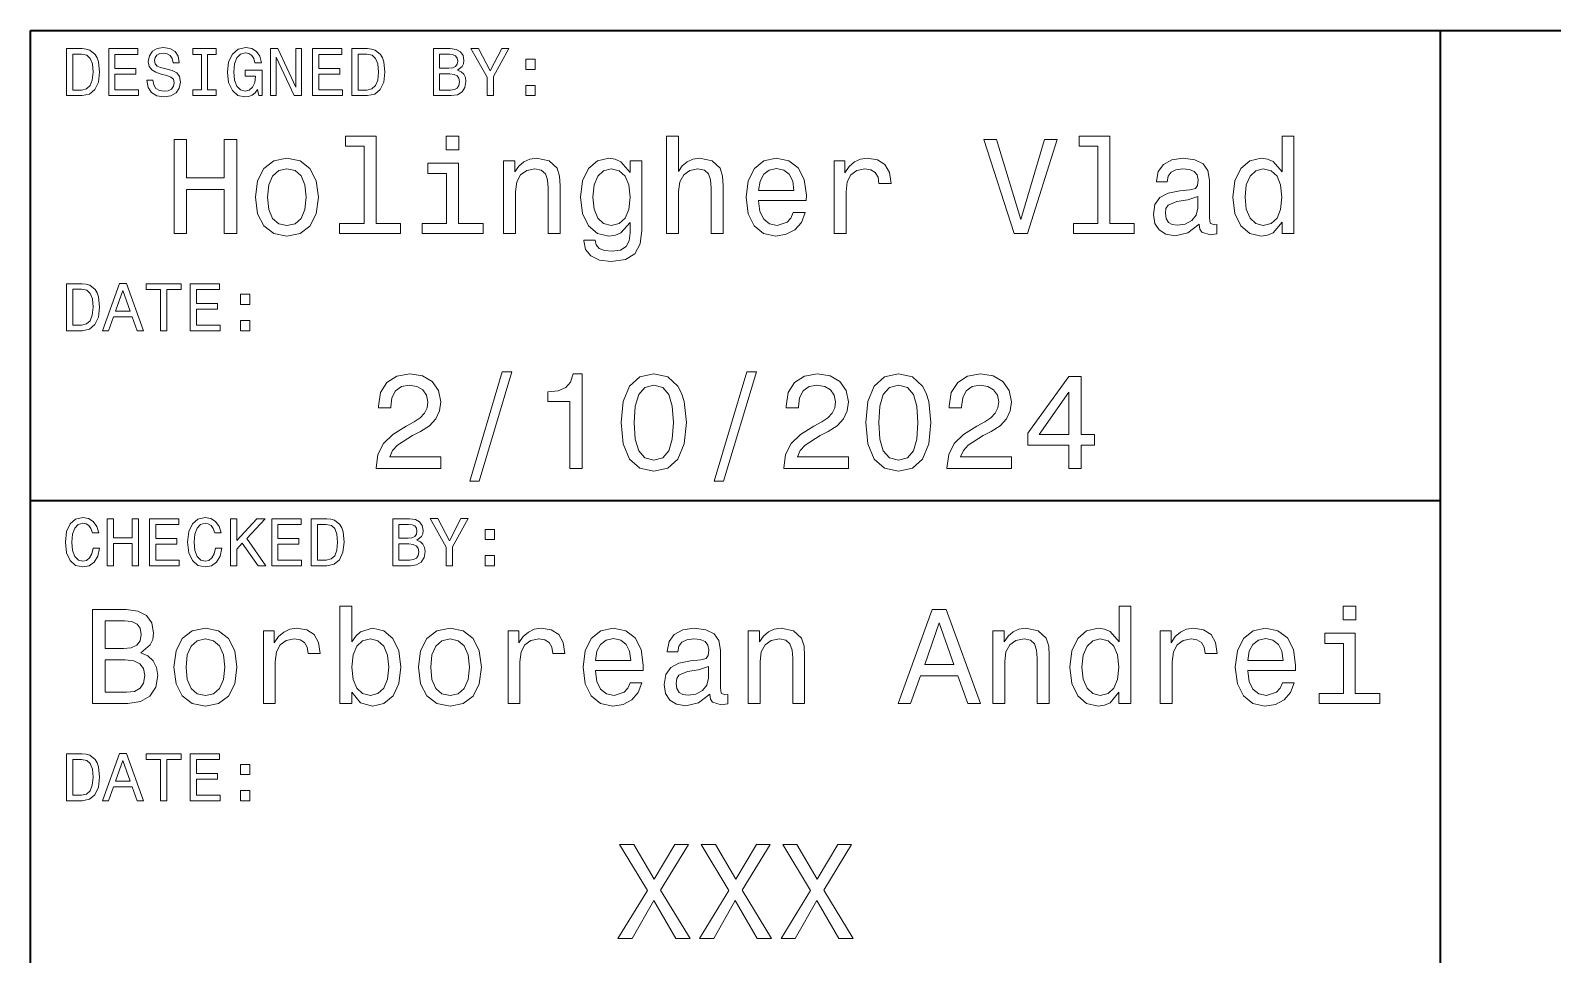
# Model space of a CAD drawing. Extents: x 0 to 841, y 0 to 594.
# Drawn here: x 631 to 679.58, y 50.51 to 80 of the extents above; entities that cross this region are included whole.
import ezdxf

# ---------------------------------------------------------------- set-up
doc = ezdxf.new("R2010")
doc.units = 0

msp = doc.modelspace()

# ---------------------------------------------------------------- linework, layer by layer
at = {"color": 7, "lineweight": 35}
for p, q in [((631, 20), (631, 80)), ((631, 80), (821, 80)), ((676, 24), (676, 80)), ((631, 65), (676, 65))]:
    msp.add_line(p, q, dxfattribs=at)
at = {"color": 7, "lineweight": 13}
for points in [[(632.648, 79.419), (632.149, 79.419), (632.149, 77.919), (632.648, 77.919), (632.884, 77.966), (633.059, 78.111), (633.167, 78.347), (633.206, 78.669), (633.171, 78.997), (633.128, 79.127), (633.068, 79.231), (632.893, 79.371), (632.778, 79.406)], [(632.633, 79.239), (632.798, 79.207), (632.91, 79.107), (632.977, 78.93), (632.999, 78.669), (632.975, 78.416), (632.908, 78.238), (632.793, 78.133), (632.633, 78.098), (632.35, 78.098), (632.35, 79.239)], [(633.498, 77.919), (634.449, 77.919), (634.449, 78.1), (633.697, 78.1), (633.697, 78.608), (634.367, 78.608), (634.367, 78.787), (633.697, 78.787), (633.697, 79.237), (634.432, 79.237), (634.432, 79.419), (633.498, 79.419)], [(634.911, 78.414), (634.715, 78.414), (634.758, 78.184), (634.866, 78.016), (635.032, 77.914), (635.257, 77.878), (635.48, 77.912), (635.646, 78.007), (635.752, 78.156), (635.791, 78.353), (635.759, 78.53), (635.668, 78.645), (635.521, 78.72), (635.324, 78.777), (635.156, 78.818), (635.045, 78.865), (634.983, 78.934), (634.963, 79.043), (634.983, 79.14), (635.039, 79.213), (635.125, 79.263), (635.244, 79.28), (635.365, 79.259), (635.46, 79.2), (635.523, 79.103), (635.553, 78.971), (635.75, 78.971), (635.75, 78.976), (635.715, 79.179), (635.614, 79.33), (635.454, 79.425), (635.238, 79.457), (635.043, 79.425), (634.892, 79.334), (634.795, 79.194), (634.76, 79.012), (634.788, 78.85), (634.87, 78.74), (635, 78.666), (635.177, 78.61), (635.352, 78.561), (635.484, 78.513), (635.564, 78.444), (635.592, 78.331), (635.566, 78.217), (635.499, 78.13), (635.398, 78.076), (635.266, 78.059), (635.119, 78.083), (635.006, 78.152), (634.935, 78.264)], [(636.455, 78.1), (636.178, 78.1), (636.178, 77.919), (636.93, 77.919), (636.93, 78.1), (636.653, 78.1), (636.653, 79.237), (636.93, 79.237), (636.93, 79.419), (636.178, 79.419), (636.178, 79.237), (636.455, 79.237)], [(638.251, 78.12), (638.287, 77.919), (638.396, 77.919), (638.396, 78.729), (637.849, 78.729), (637.849, 78.545), (638.186, 78.545), (638.186, 78.532), (638.16, 78.334), (638.091, 78.187), (637.985, 78.094), (637.853, 78.063), (637.706, 78.102), (637.591, 78.219), (637.518, 78.411), (637.492, 78.675), (637.516, 78.937), (637.589, 79.129), (637.706, 79.246), (637.864, 79.287), (637.972, 79.265), (638.061, 79.205), (638.125, 79.103), (638.162, 78.967), (638.376, 78.967), (638.32, 79.174), (638.214, 79.33), (638.065, 79.425), (637.877, 79.46), (637.63, 79.406), (637.445, 79.248), (637.326, 78.999), (637.285, 78.669), (637.326, 78.336), (637.445, 78.087), (637.62, 77.929), (637.84, 77.878), (637.963, 77.895), (638.073, 77.938), (638.169, 78.014)], [(638.664, 77.919), (638.843, 77.919), (638.843, 79.148), (639.418, 77.919), (639.649, 77.919), (639.649, 79.419), (639.468, 79.419), (639.468, 78.189), (638.899, 79.419), (638.664, 79.419)], [(640.004, 77.919), (640.955, 77.919), (640.955, 78.1), (640.202, 78.1), (640.202, 78.608), (640.872, 78.608), (640.872, 78.787), (640.202, 78.787), (640.202, 79.237), (640.937, 79.237), (640.937, 79.419), (640.004, 79.419)], [(641.756, 79.419), (641.257, 79.419), (641.257, 77.919), (641.756, 77.919), (641.992, 77.966), (642.167, 78.111), (642.275, 78.347), (642.314, 78.669), (642.28, 78.997), (642.236, 79.127), (642.176, 79.231), (642.001, 79.371), (641.886, 79.406)], [(641.741, 79.239), (641.906, 79.207), (642.018, 79.107), (642.085, 78.93), (642.107, 78.669), (642.083, 78.416), (642.016, 78.238), (641.901, 78.133), (641.741, 78.098), (641.458, 78.098), (641.458, 79.239)], [(644.631, 78.729), (644.782, 78.854), (644.821, 78.939), (644.834, 79.043), (644.806, 79.205), (644.722, 79.321), (644.586, 79.393), (644.396, 79.419), (643.862, 79.419), (643.862, 77.919), (644.426, 77.919), (644.627, 77.949), (644.776, 78.037), (644.869, 78.178), (644.901, 78.368), (644.882, 78.496), (644.83, 78.602), (644.746, 78.679)], [(644.354, 78.796), (644.061, 78.796), (644.061, 79.239), (644.372, 79.239), (644.488, 79.226), (644.571, 79.187), (644.62, 79.12), (644.638, 79.021), (644.618, 78.921), (644.566, 78.852), (644.478, 78.809)], [(645.774, 77.919), (645.774, 78.526), (646.267, 79.421), (646.042, 79.421), (645.673, 78.71), (645.299, 79.421), (645.059, 79.421), (645.573, 78.513), (645.573, 77.919)], [(646.814, 78.757), (647.112, 78.757), (647.112, 79.079), (646.814, 79.079)], [(644.402, 78.098), (644.061, 78.098), (644.061, 78.615), (644.383, 78.615), (644.519, 78.599), (644.616, 78.554), (644.674, 78.476), (644.694, 78.364), (644.674, 78.245), (644.62, 78.163), (644.53, 78.113)], [(646.814, 77.919), (647.112, 77.919), (647.112, 78.241), (646.814, 78.241)], [(635.582, 73.52), (635.984, 73.52), (635.984, 74.929), (637.186, 74.929), (637.186, 73.52), (637.584, 73.52), (637.584, 76.52), (637.186, 76.52), (637.186, 75.297), (635.984, 75.297), (635.984, 76.52), (635.582, 76.52)], [(641.651, 76.304), (641.651, 73.84), (640.869, 73.84), (640.869, 73.52), (642.81, 73.52), (642.81, 73.84), (642.032, 73.84), (642.032, 76.624), (641.055, 76.624), (641.055, 76.304)], [(644.673, 76.624), (644.271, 76.624), (644.271, 76.192), (644.673, 76.192)], [(651.304, 73.52), (651.684, 73.52), (651.684, 74.86), (651.723, 75.167), (651.849, 75.392), (652.043, 75.53), (652.303, 75.582), (652.51, 75.539), (652.64, 75.422), (652.705, 75.228), (652.726, 74.968), (652.726, 73.52), (653.107, 73.52), (653.107, 75.046), (653.089, 75.353), (653.012, 75.608), (652.756, 75.841), (652.359, 75.924), (652.143, 75.893), (651.957, 75.811), (651.801, 75.682), (651.684, 75.504), (651.684, 76.624), (651.304, 76.624)], [(663.36, 76.524), (662.608, 73.97), (661.834, 76.524), (661.424, 76.524), (662.392, 73.52), (662.824, 73.52), (663.771, 76.524)], [(665.072, 76.304), (665.072, 73.84), (664.29, 73.84), (664.29, 73.52), (666.231, 73.52), (666.231, 73.84), (665.452, 73.84), (665.452, 76.624), (664.476, 76.624), (664.476, 76.304)], [(670.947, 73.879), (670.947, 73.52), (671.327, 73.52), (671.327, 76.624), (670.951, 76.624), (670.951, 75.487), (670.661, 75.816), (670.484, 75.893), (670.281, 75.924), (669.914, 75.837), (669.628, 75.595), (669.442, 75.206), (669.378, 74.683), (669.442, 74.16), (669.628, 73.767), (669.914, 73.52), (670.281, 73.438), (670.484, 73.468), (670.666, 73.546)], [(638.18, 74.679), (638.249, 74.151), (638.448, 73.762), (638.764, 73.52), (639.187, 73.438), (639.607, 73.52), (639.922, 73.758), (640.121, 74.147), (640.195, 74.679), (640.121, 75.206), (639.922, 75.599), (639.607, 75.837), (639.187, 75.924), (638.764, 75.837), (638.448, 75.595), (638.249, 75.206)], [(646.099, 73.52), (646.48, 73.52), (646.48, 74.86), (646.519, 75.167), (646.644, 75.392), (646.839, 75.53), (647.098, 75.582), (647.305, 75.539), (647.435, 75.422), (647.5, 75.228), (647.522, 74.968), (647.522, 73.52), (647.902, 73.52), (647.902, 75.046), (647.885, 75.353), (647.807, 75.608), (647.552, 75.841), (647.154, 75.924), (646.934, 75.893), (646.748, 75.811), (646.588, 75.673), (646.463, 75.487), (646.463, 75.841), (646.099, 75.841)], [(650.509, 73.624), (650.509, 75.841), (650.146, 75.841), (650.146, 75.465), (649.847, 75.807), (649.666, 75.893), (649.463, 75.924), (649.095, 75.837), (648.81, 75.595), (648.624, 75.206), (648.559, 74.683), (648.624, 74.156), (648.81, 73.767), (649.095, 73.52), (649.463, 73.438), (649.67, 73.468), (649.843, 73.546), (650.146, 73.875), (650.146, 73.546), (650.111, 73.287), (650.016, 73.101), (649.834, 72.993), (649.562, 72.954), (649.324, 72.98), (649.156, 73.045), (649.056, 73.157), (649.026, 73.308), (648.659, 73.308), (648.659, 73.291), (648.715, 73.014), (648.888, 72.807), (649.164, 72.673), (649.54, 72.625), (649.99, 72.69), (650.288, 72.872), (650.457, 73.187)], [(654.239, 74.571), (655.761, 74.571), (655.765, 74.748), (655.696, 75.245), (655.506, 75.617), (655.203, 75.841), (654.801, 75.924), (654.408, 75.837), (654.105, 75.595), (653.911, 75.202), (653.841, 74.683), (653.906, 74.151), (654.101, 73.762), (654.399, 73.52), (654.788, 73.438), (655.125, 73.494), (655.402, 73.641), (655.605, 73.875), (655.722, 74.186), (655.346, 74.186), (655.268, 74.013), (655.156, 73.883), (654.836, 73.78), (654.589, 73.827), (654.403, 73.978), (654.282, 74.225), (654.239, 74.558)], [(656.651, 73.52), (657.032, 73.52), (657.032, 74.847), (657.071, 75.167), (657.187, 75.396), (657.378, 75.535), (657.633, 75.582), (657.823, 75.552), (657.965, 75.465), (658.052, 75.318), (658.082, 75.12), (658.467, 75.12), (658.415, 75.47), (658.272, 75.72), (658.035, 75.872), (657.71, 75.924), (657.49, 75.889), (657.3, 75.803), (657.131, 75.656), (656.997, 75.457), (656.997, 75.841), (656.651, 75.841)], [(668.297, 73.823), (668.297, 73.81), (668.318, 73.663), (668.383, 73.559), (668.656, 73.477), (668.867, 73.512), (668.867, 73.805), (668.777, 73.793), (668.656, 73.849), (668.634, 74.022), (668.634, 75.223), (668.582, 75.53), (668.431, 75.746), (668.167, 75.876), (667.795, 75.924), (667.432, 75.872), (667.164, 75.725), (666.996, 75.496), (666.94, 75.193), (666.94, 75.167), (667.281, 75.167), (667.311, 75.349), (667.406, 75.478), (667.562, 75.556), (667.782, 75.586), (667.994, 75.565), (668.146, 75.5), (668.236, 75.388), (668.267, 75.232), (668.249, 75.05), (668.18, 74.96), (668.007, 74.916), (667.683, 74.882), (667.311, 74.804), (667.048, 74.666), (666.892, 74.45), (666.844, 74.13), (666.888, 73.844), (667.022, 73.633), (667.238, 73.499), (667.536, 73.451), (667.938, 73.542)], [(638.569, 74.683), (638.608, 75.072), (638.729, 75.353), (638.924, 75.526), (639.187, 75.586), (639.447, 75.526), (639.641, 75.357), (639.762, 75.072), (639.805, 74.683), (639.762, 74.29), (639.641, 74.004), (639.447, 73.831), (639.187, 73.775), (638.924, 73.831), (638.729, 74.004), (638.608, 74.29)], [(644.66, 73.84), (644.66, 75.764), (643.683, 75.764), (643.683, 75.439), (644.28, 75.439), (644.28, 73.84), (643.501, 73.84), (643.501, 73.52), (645.447, 73.52), (645.447, 73.84)], [(648.952, 74.683), (648.991, 75.068), (649.108, 75.353), (649.29, 75.522), (649.532, 75.582), (649.787, 75.522), (649.977, 75.353), (650.094, 75.068), (650.137, 74.683), (650.094, 74.29), (649.977, 74.009), (649.787, 73.836), (649.532, 73.78), (649.29, 73.836), (649.108, 74.009), (648.991, 74.294)], [(654.239, 74.89), (654.287, 75.189), (654.403, 75.409), (654.581, 75.543), (654.814, 75.591), (655.043, 75.543), (655.22, 75.409), (655.329, 75.189), (655.367, 74.89)], [(670.346, 75.582), (670.597, 75.522), (670.787, 75.353), (670.899, 75.072), (670.942, 74.683), (670.899, 74.29), (670.787, 74.009), (670.597, 73.836), (670.346, 73.78), (670.108, 73.836), (669.927, 74.009), (669.805, 74.294), (669.767, 74.683), (669.805, 75.068), (669.927, 75.349), (670.108, 75.522)], [(668.254, 74.333), (668.202, 74.108), (668.063, 73.935), (667.856, 73.823), (667.601, 73.784), (667.437, 73.805), (667.32, 73.875), (667.246, 73.996), (667.225, 74.164), (667.242, 74.316), (667.311, 74.424), (667.588, 74.545), (667.938, 74.597), (668.254, 74.7)], [(632.648, 71.919), (632.149, 71.919), (632.149, 70.419), (632.648, 70.419), (632.884, 70.466), (633.059, 70.611), (633.167, 70.847), (633.206, 71.169), (633.171, 71.497), (633.128, 71.627), (633.068, 71.731), (632.893, 71.871), (632.778, 71.906)], [(633.295, 70.419), (633.494, 70.419), (633.651, 70.86), (634.25, 70.86), (634.408, 70.419), (634.611, 70.419), (634.062, 71.921), (633.841, 71.921)], [(635.153, 70.419), (635.352, 70.419), (635.352, 71.737), (635.806, 71.737), (635.806, 71.919), (634.697, 71.919), (634.697, 71.737), (635.153, 71.737)], [(636.1, 70.419), (637.051, 70.419), (637.051, 70.6), (636.299, 70.6), (636.299, 71.108), (636.969, 71.108), (636.969, 71.287), (636.299, 71.287), (636.299, 71.737), (637.034, 71.737), (637.034, 71.919), (636.1, 71.919)], [(632.633, 71.739), (632.798, 71.707), (632.91, 71.607), (632.977, 71.43), (632.999, 71.169), (632.975, 70.916), (632.908, 70.738), (632.793, 70.633), (632.633, 70.598), (632.35, 70.598), (632.35, 71.739)], [(633.72, 71.043), (633.952, 71.705), (634.183, 71.043)], [(637.706, 71.257), (638.004, 71.257), (638.004, 71.579), (637.706, 71.579)], [(637.706, 70.419), (638.004, 70.419), (638.004, 70.741), (637.706, 70.741)], [(642.036, 66.02), (644.098, 66.02), (644.098, 66.392), (642.468, 66.392), (642.559, 66.595), (642.715, 66.764), (643.195, 67.071), (643.45, 67.2), (643.735, 67.386), (643.938, 67.602), (644.055, 67.857), (644.098, 68.147), (644.024, 68.51), (643.821, 68.795), (643.51, 68.977), (643.108, 69.042), (642.693, 68.968), (642.378, 68.765), (642.174, 68.441), (642.105, 68.013), (642.105, 67.952), (642.499, 67.952), (642.499, 67.987), (642.537, 68.281), (642.654, 68.497), (642.84, 68.635), (643.086, 68.683), (643.337, 68.64), (643.523, 68.532), (643.644, 68.363), (643.687, 68.151), (643.657, 67.952), (643.575, 67.784), (643.437, 67.637), (643.246, 67.507), (642.991, 67.369), (642.568, 67.101), (642.269, 66.816), (642.092, 66.47), (642.036, 66.033)], [(645.019, 65.618), (645.317, 65.618), (646.363, 69.102), (646.06, 69.102)], [(648.218, 66.02), (648.611, 66.02), (648.611, 69.042), (648.317, 69.042), (648.239, 68.778), (648.084, 68.601), (647.846, 68.497), (647.517, 68.463), (647.517, 68.156), (648.218, 68.156)], [(649.856, 67.486), (649.921, 66.807), (650.124, 66.323), (650.448, 66.029), (650.898, 65.934), (651.343, 66.029), (651.667, 66.323), (651.866, 66.807), (651.935, 67.486), (651.866, 68.16), (651.784, 68.428), (651.667, 68.648), (651.343, 68.942), (650.898, 69.042), (650.448, 68.942), (650.124, 68.644), (649.921, 68.16)], [(652.826, 65.618), (653.124, 65.618), (654.17, 69.102), (653.867, 69.102)], [(655.048, 66.02), (657.109, 66.02), (657.109, 66.392), (655.48, 66.392), (655.571, 66.595), (655.726, 66.764), (656.206, 67.071), (656.461, 67.2), (656.746, 67.386), (656.95, 67.602), (657.066, 67.857), (657.109, 68.147), (657.036, 68.51), (656.833, 68.795), (656.522, 68.977), (656.12, 69.042), (655.705, 68.968), (655.389, 68.765), (655.186, 68.441), (655.117, 68.013), (655.117, 67.952), (655.51, 67.952), (655.51, 67.987), (655.549, 68.281), (655.666, 68.497), (655.852, 68.635), (656.098, 68.683), (656.349, 68.64), (656.535, 68.532), (656.656, 68.363), (656.699, 68.151), (656.669, 67.952), (656.586, 67.784), (656.448, 67.637), (656.258, 67.507), (656.003, 67.369), (655.579, 67.101), (655.281, 66.816), (655.104, 66.47), (655.048, 66.033)], [(657.663, 67.486), (657.728, 66.807), (657.931, 66.323), (658.255, 66.029), (658.705, 65.934), (659.15, 66.029), (659.474, 66.323), (659.673, 66.807), (659.742, 67.486), (659.673, 68.16), (659.591, 68.428), (659.474, 68.648), (659.15, 68.942), (658.705, 69.042), (658.255, 68.942), (657.931, 68.644), (657.728, 68.16)], [(660.252, 66.02), (662.314, 66.02), (662.314, 66.392), (660.684, 66.392), (660.775, 66.595), (660.931, 66.764), (661.411, 67.071), (661.666, 67.2), (661.951, 67.386), (662.154, 67.602), (662.271, 67.857), (662.314, 68.147), (662.241, 68.51), (662.037, 68.795), (661.726, 68.977), (661.324, 69.042), (660.909, 68.968), (660.594, 68.765), (660.391, 68.441), (660.321, 68.013), (660.321, 67.952), (660.715, 67.952), (660.715, 67.987), (660.754, 68.281), (660.87, 68.497), (661.056, 68.635), (661.303, 68.683), (661.553, 68.64), (661.739, 68.532), (661.86, 68.363), (661.903, 68.151), (661.873, 67.952), (661.791, 67.784), (661.653, 67.637), (661.463, 67.507), (661.207, 67.369), (660.784, 67.101), (660.486, 66.816), (660.308, 66.47), (660.252, 66.033)], [(650.271, 67.486), (650.305, 68.009), (650.414, 68.385), (650.608, 68.605), (650.898, 68.683), (651.183, 68.605), (651.378, 68.385), (651.486, 68.009), (651.52, 67.486), (651.486, 66.958), (651.378, 66.582), (651.183, 66.362), (650.898, 66.288), (650.608, 66.362), (650.414, 66.582), (650.305, 66.958)], [(658.078, 67.486), (658.112, 68.009), (658.22, 68.385), (658.415, 68.605), (658.705, 68.683), (658.99, 68.605), (659.184, 68.385), (659.292, 68.009), (659.327, 67.486), (659.292, 66.958), (659.184, 66.582), (658.99, 66.362), (658.705, 66.288), (658.415, 66.362), (658.22, 66.582), (658.112, 66.958)], [(664.147, 66.02), (664.536, 66.02), (664.536, 66.764), (664.964, 66.764), (664.964, 67.11), (664.536, 67.11), (664.536, 68.955), (664.143, 68.955), (662.828, 67.144), (662.828, 66.764), (664.147, 66.764)], [(663.192, 67.11), (664.147, 68.454), (664.147, 67.11)], [(633.001, 63.476), (632.958, 63.295), (632.886, 63.165), (632.787, 63.085), (632.67, 63.059), (632.53, 63.098), (632.419, 63.215), (632.346, 63.405), (632.322, 63.669), (632.346, 63.93), (632.417, 64.122), (632.527, 64.239), (632.67, 64.28), (632.774, 64.259), (632.862, 64.198), (632.932, 64.101), (632.979, 63.967), (633.184, 63.967), (633.12, 64.172), (633.007, 64.328), (632.854, 64.425), (632.67, 64.46), (632.441, 64.406), (632.266, 64.254), (632.153, 64.006), (632.115, 63.669), (632.153, 63.331), (632.266, 63.083), (632.441, 62.929), (632.67, 62.878), (632.871, 62.919), (633.033, 63.033), (633.148, 63.221), (633.208, 63.476)], [(633.45, 62.919), (633.651, 62.919), (633.651, 63.623), (634.252, 63.623), (634.252, 62.919), (634.451, 62.919), (634.451, 64.419), (634.252, 64.419), (634.252, 63.807), (633.651, 63.807), (633.651, 64.419), (633.45, 64.419)], [(634.799, 62.919), (635.75, 62.919), (635.75, 63.1), (634.998, 63.1), (634.998, 63.608), (635.668, 63.608), (635.668, 63.787), (634.998, 63.787), (634.998, 64.237), (635.733, 64.237), (635.733, 64.419), (634.799, 64.419)], [(636.904, 63.476), (636.861, 63.295), (636.79, 63.165), (636.69, 63.085), (636.573, 63.059), (636.433, 63.098), (636.323, 63.215), (636.249, 63.405), (636.226, 63.669), (636.249, 63.93), (636.321, 64.122), (636.431, 64.239), (636.573, 64.28), (636.677, 64.259), (636.766, 64.198), (636.835, 64.101), (636.883, 63.967), (637.088, 63.967), (637.023, 64.172), (636.911, 64.328), (636.757, 64.425), (636.573, 64.46), (636.344, 64.406), (636.169, 64.254), (636.057, 64.006), (636.018, 63.669), (636.057, 63.331), (636.169, 63.083), (636.344, 62.929), (636.573, 62.878), (636.774, 62.919), (636.937, 63.033), (637.051, 63.221), (637.112, 63.476)], [(637.386, 62.919), (637.585, 62.919), (637.585, 63.452), (637.762, 63.643), (638.266, 62.919), (638.508, 62.919), (637.903, 63.787), (638.491, 64.419), (638.227, 64.419), (637.585, 63.725), (637.585, 64.419), (637.386, 64.419)], [(638.702, 62.919), (639.653, 62.919), (639.653, 63.1), (638.901, 63.1), (638.901, 63.608), (639.571, 63.608), (639.571, 63.787), (638.901, 63.787), (638.901, 64.237), (639.636, 64.237), (639.636, 64.419), (638.702, 64.419)], [(640.455, 64.419), (639.956, 64.419), (639.956, 62.919), (640.455, 62.919), (640.691, 62.966), (640.866, 63.111), (640.974, 63.347), (641.013, 63.669), (640.978, 63.997), (640.935, 64.127), (640.875, 64.231), (640.7, 64.371), (640.585, 64.406)], [(640.44, 64.239), (640.604, 64.207), (640.717, 64.107), (640.784, 63.93), (640.805, 63.669), (640.782, 63.416), (640.715, 63.238), (640.6, 63.133), (640.44, 63.098), (640.157, 63.098), (640.157, 64.239)], [(643.33, 63.729), (643.481, 63.854), (643.52, 63.939), (643.533, 64.043), (643.505, 64.205), (643.421, 64.321), (643.285, 64.393), (643.094, 64.419), (642.561, 64.419), (642.561, 62.919), (643.125, 62.919), (643.326, 62.949), (643.475, 63.037), (643.568, 63.178), (643.6, 63.368), (643.581, 63.496), (643.529, 63.602), (643.445, 63.679)], [(643.053, 63.796), (642.759, 63.796), (642.759, 64.239), (643.071, 64.239), (643.187, 64.226), (643.269, 64.187), (643.319, 64.12), (643.336, 64.021), (643.317, 63.921), (643.265, 63.852), (643.177, 63.809)], [(644.473, 62.919), (644.473, 63.526), (644.966, 64.421), (644.741, 64.421), (644.372, 63.71), (643.998, 64.421), (643.758, 64.421), (644.272, 63.513), (644.272, 62.919)], [(645.513, 63.757), (645.811, 63.757), (645.811, 64.079), (645.513, 64.079)], [(643.101, 63.098), (642.759, 63.098), (642.759, 63.615), (643.081, 63.615), (643.218, 63.599), (643.315, 63.554), (643.373, 63.476), (643.393, 63.364), (643.373, 63.245), (643.319, 63.163), (643.228, 63.113)], [(645.513, 62.919), (645.811, 62.919), (645.811, 63.241), (645.513, 63.241)], [(634.523, 60.141), (634.826, 60.392), (634.904, 60.561), (634.929, 60.768), (634.873, 61.092), (634.705, 61.326), (634.432, 61.468), (634.052, 61.52), (632.984, 61.52), (632.984, 58.52), (634.112, 58.52), (634.514, 58.581), (634.813, 58.758), (634.999, 59.039), (635.063, 59.419), (635.025, 59.674), (634.921, 59.886), (634.752, 60.042)], [(641.254, 58.879), (641.535, 58.546), (641.919, 58.438), (642.282, 58.52), (642.572, 58.767), (642.754, 59.16), (642.823, 59.683), (642.754, 60.206), (642.568, 60.595), (642.282, 60.837), (641.919, 60.924), (641.539, 60.811), (641.383, 60.673), (641.254, 60.487), (641.254, 61.624), (640.873, 61.624), (640.873, 58.52), (641.254, 58.52)], [(658.692, 58.52), (659.089, 58.52), (659.405, 59.402), (660.602, 59.402), (660.918, 58.52), (661.324, 58.52), (660.226, 61.524), (659.785, 61.524)], [(665.742, 58.879), (665.742, 58.52), (666.122, 58.52), (666.122, 61.624), (665.746, 61.624), (665.746, 60.487), (665.457, 60.816), (665.28, 60.893), (665.076, 60.924), (664.709, 60.837), (664.424, 60.595), (664.238, 60.206), (664.173, 59.683), (664.238, 59.16), (664.424, 58.767), (664.709, 58.52), (665.076, 58.438), (665.28, 58.468), (665.461, 58.546)], [(673.298, 61.624), (672.896, 61.624), (672.896, 61.192), (673.298, 61.192)], [(633.97, 60.275), (633.382, 60.275), (633.382, 61.161), (634.004, 61.161), (634.238, 61.135), (634.402, 61.058), (634.501, 60.924), (634.536, 60.725), (634.497, 60.526), (634.393, 60.388), (634.216, 60.301)], [(635.578, 59.679), (635.647, 59.151), (635.846, 58.762), (636.161, 58.52), (636.585, 58.438), (637.004, 58.52), (637.32, 58.758), (637.519, 59.147), (637.592, 59.679), (637.519, 60.206), (637.32, 60.599), (637.004, 60.837), (636.585, 60.924), (636.161, 60.837), (635.846, 60.595), (635.647, 60.206)], [(638.435, 58.52), (638.816, 58.52), (638.816, 59.847), (638.854, 60.167), (638.971, 60.396), (639.161, 60.535), (639.416, 60.582), (639.607, 60.552), (639.749, 60.465), (639.836, 60.318), (639.866, 60.12), (640.251, 60.12), (640.199, 60.47), (640.056, 60.72), (639.818, 60.872), (639.494, 60.924), (639.274, 60.889), (639.084, 60.803), (638.915, 60.656), (638.781, 60.457), (638.781, 60.841), (638.435, 60.841)], [(643.385, 59.679), (643.454, 59.151), (643.653, 58.762), (643.968, 58.52), (644.392, 58.438), (644.811, 58.52), (645.127, 58.758), (645.326, 59.147), (645.399, 59.679), (645.326, 60.206), (645.127, 60.599), (644.811, 60.837), (644.392, 60.924), (643.968, 60.837), (643.653, 60.595), (643.454, 60.206)], [(646.242, 58.52), (646.622, 58.52), (646.622, 59.847), (646.661, 60.167), (646.778, 60.396), (646.968, 60.535), (647.223, 60.582), (647.414, 60.552), (647.556, 60.465), (647.643, 60.318), (647.673, 60.12), (648.058, 60.12), (648.006, 60.47), (647.863, 60.72), (647.625, 60.872), (647.301, 60.924), (647.081, 60.889), (646.891, 60.803), (646.722, 60.656), (646.588, 60.457), (646.588, 60.841), (646.242, 60.841)], [(649.035, 59.571), (650.556, 59.571), (650.561, 59.748), (650.491, 60.245), (650.301, 60.617), (649.999, 60.841), (649.597, 60.924), (649.203, 60.837), (648.901, 60.595), (648.706, 60.202), (648.637, 59.683), (648.702, 59.151), (648.896, 58.762), (649.195, 58.52), (649.584, 58.438), (649.921, 58.494), (650.197, 58.641), (650.401, 58.875), (650.517, 59.186), (650.141, 59.186), (650.063, 59.013), (649.951, 58.883), (649.631, 58.78), (649.385, 58.827), (649.199, 58.978), (649.078, 59.225), (649.035, 59.558)], [(652.683, 58.823), (652.683, 58.81), (652.705, 58.663), (652.769, 58.559), (653.042, 58.477), (653.254, 58.512), (653.254, 58.805), (653.163, 58.793), (653.042, 58.849), (653.02, 59.022), (653.02, 60.223), (652.968, 60.53), (652.817, 60.746), (652.553, 60.876), (652.182, 60.924), (651.818, 60.872), (651.55, 60.725), (651.382, 60.496), (651.326, 60.193), (651.326, 60.167), (651.667, 60.167), (651.697, 60.349), (651.793, 60.478), (651.948, 60.556), (652.169, 60.586), (652.38, 60.565), (652.532, 60.5), (652.622, 60.388), (652.653, 60.232), (652.635, 60.05), (652.566, 59.96), (652.393, 59.916), (652.069, 59.882), (651.697, 59.804), (651.434, 59.666), (651.278, 59.45), (651.231, 59.13), (651.274, 58.844), (651.408, 58.633), (651.624, 58.499), (651.922, 58.451), (652.324, 58.542)], [(653.906, 58.52), (654.287, 58.52), (654.287, 59.86), (654.326, 60.167), (654.451, 60.392), (654.646, 60.53), (654.905, 60.582), (655.112, 60.539), (655.242, 60.422), (655.307, 60.228), (655.329, 59.968), (655.329, 58.52), (655.709, 58.52), (655.709, 60.046), (655.692, 60.353), (655.614, 60.608), (655.359, 60.841), (654.961, 60.924), (654.741, 60.893), (654.555, 60.811), (654.395, 60.673), (654.269, 60.487), (654.269, 60.841), (653.906, 60.841)], [(659.543, 59.769), (660.006, 61.092), (660.468, 59.769)], [(661.713, 58.52), (662.094, 58.52), (662.094, 59.86), (662.133, 60.167), (662.258, 60.392), (662.452, 60.53), (662.712, 60.582), (662.919, 60.539), (663.049, 60.422), (663.114, 60.228), (663.135, 59.968), (663.135, 58.52), (663.516, 58.52), (663.516, 60.046), (663.499, 60.353), (663.421, 60.608), (663.166, 60.841), (662.768, 60.924), (662.548, 60.893), (662.362, 60.811), (662.202, 60.673), (662.076, 60.487), (662.076, 60.841), (661.713, 60.841)], [(667.061, 58.52), (667.441, 58.52), (667.441, 59.847), (667.48, 60.167), (667.597, 60.396), (667.787, 60.535), (668.042, 60.582), (668.232, 60.552), (668.375, 60.465), (668.461, 60.318), (668.491, 60.12), (668.876, 60.12), (668.824, 60.47), (668.682, 60.72), (668.444, 60.872), (668.12, 60.924), (667.899, 60.889), (667.709, 60.803), (667.54, 60.656), (667.406, 60.457), (667.406, 60.841), (667.061, 60.841)], [(669.853, 59.571), (671.375, 59.571), (671.379, 59.748), (671.31, 60.245), (671.12, 60.617), (670.817, 60.841), (670.415, 60.924), (670.022, 60.837), (669.719, 60.595), (669.525, 60.202), (669.455, 59.683), (669.52, 59.151), (669.715, 58.762), (670.013, 58.52), (670.402, 58.438), (670.739, 58.494), (671.016, 58.641), (671.219, 58.875), (671.336, 59.186), (670.96, 59.186), (670.882, 59.013), (670.769, 58.883), (670.45, 58.78), (670.203, 58.827), (670.017, 58.978), (669.896, 59.225), (669.853, 59.558)], [(673.285, 58.84), (673.285, 60.764), (672.308, 60.764), (672.308, 60.439), (672.905, 60.439), (672.905, 58.84), (672.127, 58.84), (672.127, 58.52), (674.072, 58.52), (674.072, 58.84)], [(635.967, 59.683), (636.006, 60.072), (636.127, 60.353), (636.321, 60.526), (636.585, 60.586), (636.844, 60.526), (637.039, 60.357), (637.16, 60.072), (637.203, 59.683), (637.16, 59.29), (637.039, 59.004), (636.844, 58.831), (636.585, 58.775), (636.321, 58.831), (636.127, 59.004), (636.006, 59.29)], [(642.434, 59.683), (642.391, 59.294), (642.274, 59.009), (642.088, 58.836), (641.854, 58.78), (641.599, 58.836), (641.414, 59.009), (641.297, 59.29), (641.258, 59.683), (641.297, 60.072), (641.414, 60.353), (641.599, 60.522), (641.854, 60.582), (642.088, 60.522), (642.274, 60.349), (642.391, 60.068)], [(643.774, 59.683), (643.813, 60.072), (643.934, 60.353), (644.128, 60.526), (644.392, 60.586), (644.651, 60.526), (644.846, 60.357), (644.967, 60.072), (645.01, 59.683), (644.967, 59.29), (644.846, 59.004), (644.651, 58.831), (644.392, 58.775), (644.128, 58.831), (643.934, 59.004), (643.813, 59.29)], [(649.035, 59.89), (649.082, 60.189), (649.199, 60.409), (649.376, 60.543), (649.61, 60.591), (649.839, 60.543), (650.016, 60.409), (650.124, 60.189), (650.163, 59.89)], [(665.141, 60.582), (665.392, 60.522), (665.582, 60.353), (665.695, 60.072), (665.738, 59.683), (665.695, 59.29), (665.582, 59.009), (665.392, 58.836), (665.141, 58.78), (664.904, 58.836), (664.722, 59.009), (664.601, 59.294), (664.562, 59.683), (664.601, 60.068), (664.722, 60.349), (664.904, 60.522)], [(669.853, 59.89), (669.901, 60.189), (670.017, 60.409), (670.195, 60.543), (670.428, 60.591), (670.657, 60.543), (670.834, 60.409), (670.942, 60.189), (670.981, 59.89)], [(634.065, 58.879), (633.382, 58.879), (633.382, 59.912), (634.026, 59.912), (634.298, 59.882), (634.493, 59.791), (634.61, 59.635), (634.648, 59.411), (634.61, 59.173), (634.501, 59.009), (634.32, 58.909)], [(652.64, 59.333), (652.588, 59.108), (652.45, 58.935), (652.242, 58.823), (651.987, 58.784), (651.823, 58.805), (651.706, 58.875), (651.633, 58.996), (651.611, 59.164), (651.628, 59.316), (651.697, 59.424), (651.974, 59.545), (652.324, 59.597), (652.64, 59.7)], [(632.648, 56.919), (632.149, 56.919), (632.149, 55.419), (632.648, 55.419), (632.884, 55.466), (633.059, 55.611), (633.167, 55.847), (633.206, 56.169), (633.171, 56.497), (633.128, 56.627), (633.068, 56.731), (632.893, 56.871), (632.778, 56.906)], [(633.295, 55.419), (633.494, 55.419), (633.651, 55.86), (634.25, 55.86), (634.408, 55.419), (634.611, 55.419), (634.062, 56.921), (633.841, 56.921)], [(635.153, 55.419), (635.352, 55.419), (635.352, 56.737), (635.806, 56.737), (635.806, 56.919), (634.697, 56.919), (634.697, 56.737), (635.153, 56.737)], [(636.1, 55.419), (637.051, 55.419), (637.051, 55.6), (636.299, 55.6), (636.299, 56.108), (636.969, 56.108), (636.969, 56.287), (636.299, 56.287), (636.299, 56.737), (637.034, 56.737), (637.034, 56.919), (636.1, 56.919)], [(632.633, 56.739), (632.798, 56.707), (632.91, 56.607), (632.977, 56.43), (632.999, 56.169), (632.975, 55.916), (632.908, 55.738), (632.793, 55.633), (632.633, 55.598), (632.35, 55.598), (632.35, 56.739)], [(633.72, 56.043), (633.952, 56.705), (634.183, 56.043)], [(637.706, 56.257), (638.004, 56.257), (638.004, 56.579), (637.706, 56.579)], [(637.706, 55.419), (638.004, 55.419), (638.004, 55.741), (637.706, 55.741)], [(649.752, 51.02), (650.206, 51.02), (650.893, 52.235), (651.594, 51.02), (652.052, 51.02), (651.114, 52.563), (652.004, 54.024), (651.568, 54.024), (650.906, 52.914), (650.258, 54.024), (649.804, 54.024), (650.69, 52.559)], [(652.354, 51.02), (652.808, 51.02), (653.496, 52.235), (654.196, 51.02), (654.654, 51.02), (653.716, 52.563), (654.607, 54.024), (654.17, 54.024), (653.509, 52.914), (652.86, 54.024), (652.406, 54.024), (653.293, 52.559)], [(654.957, 51.02), (655.411, 51.02), (656.098, 52.235), (656.798, 51.02), (657.256, 51.02), (656.318, 52.563), (657.209, 54.024), (656.772, 54.024), (656.111, 52.914), (655.463, 54.024), (655.009, 54.024), (655.895, 52.559)]]:
    msp.add_lwpolyline(points, close=True, dxfattribs=at)

doc.saveas('drawing.dxf')
